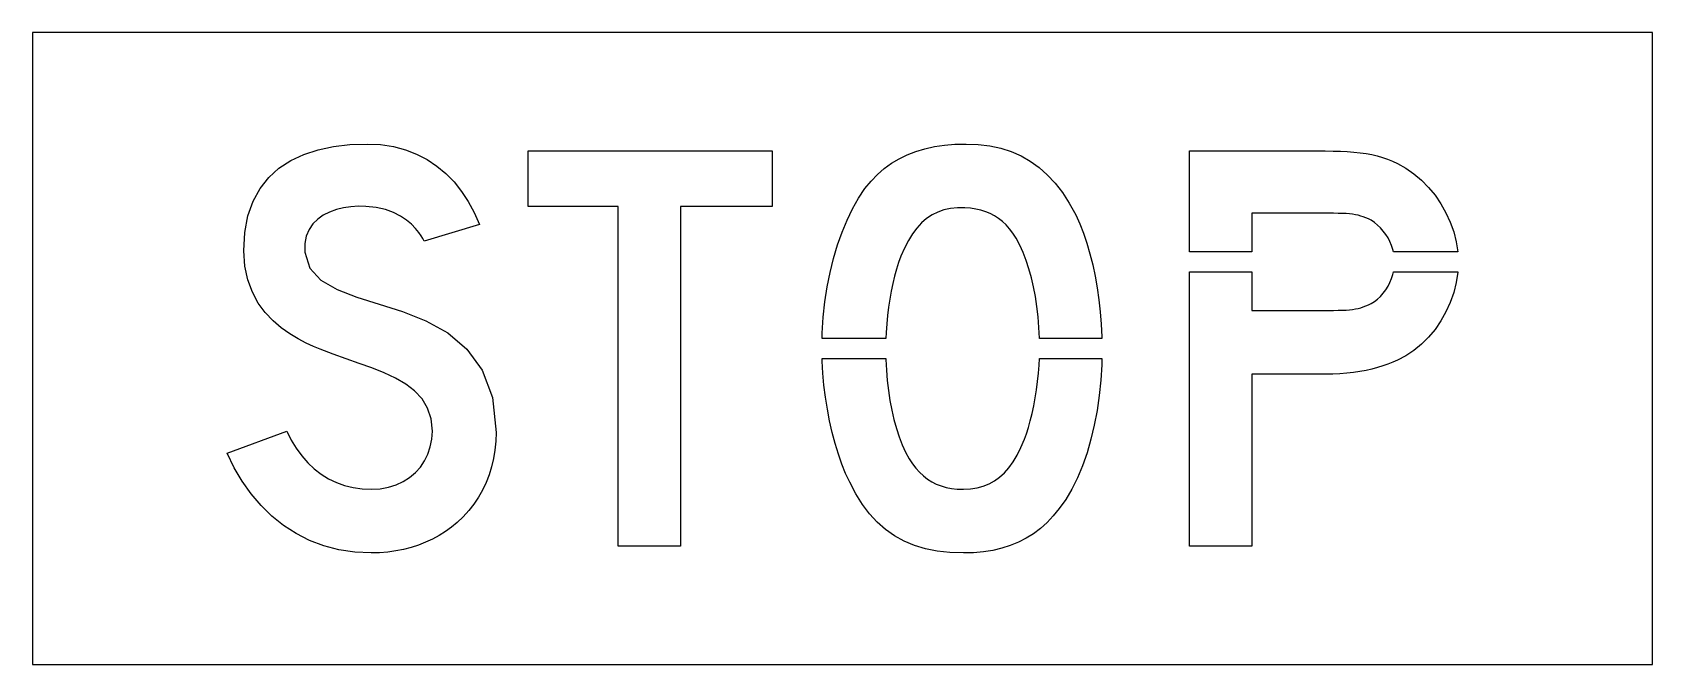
# Model space of a CAD drawing. Extents: x 0 to 41, y 0 to 16.
import ezdxf

# ---------------------------------------------------------------- set-up
doc = ezdxf.new("R2010")
doc.units = 0
doc.layers.add('CUT', color=7, linetype='Continuous')
doc.layers.add('OUTSIDE', color=1, linetype='Continuous')

msp = doc.modelspace()

# ---------------------------------------------------------------- linework, layer by layer
at = {"layer": 'CUT'}
for points in [[(11.6207, 5.005), (11.5577, 4.802), (11.4807, 4.605), (11.3907, 4.416), (11.2877, 4.235), (11.1727, 4.061), (11.0447, 3.897), (10.9047, 3.742), (10.7527, 3.596), (10.6077, 3.478), (10.4547, 3.369), (10.2937, 3.269), (10.1257, 3.178), (9.9517, 3.097), (9.7697, 3.026), (9.5827, 2.966), (9.3907, 2.916), (9.1937, 2.876), (8.9917, 2.848), (8.7857, 2.83), (8.5767, 2.825), (8.1567, 2.845), (7.7557, 2.907), (7.3757, 3.007), (7.0147, 3.144), (6.6757, 3.316), (6.3577, 3.522), (6.0617, 3.759), (5.7887, 4.025), (5.5377, 4.32), (5.3107, 4.64), (5.1067, 4.984), (4.9277, 5.351), (6.4367, 5.912), (6.5487, 5.684), (6.6757, 5.474), (6.8157, 5.282), (6.9687, 5.109), (7.1327, 4.955), (7.3097, 4.82), (7.4967, 4.705), (7.6947, 4.61), (7.9017, 4.536), (8.1187, 4.482), (8.3437, 4.45), (8.5767, 4.439), (8.7987, 4.452), (9.0077, 4.489), (9.2027, 4.55), (9.3827, 4.634), (9.5457, 4.737), (9.6907, 4.86), (9.8177, 5), (9.9237, 5.156), (10.0077, 5.327), (10.0697, 5.511), (10.1077, 5.706), (10.1207, 5.912), (10.0897, 6.223), (10.0007, 6.492), (9.8597, 6.724), (9.6727, 6.925), (9.4467, 7.098), (9.1867, 7.25), (8.8997, 7.385), (8.5927, 7.508), (8.2707, 7.624), (7.9397, 7.739), (7.6077, 7.857), (7.2787, 7.982), (7.1157, 8.052), (6.9287, 8.138), (6.7257, 8.243), (6.5137, 8.371), (6.2987, 8.523), (6.0907, 8.702), (5.8937, 8.91), (5.7167, 9.149), (5.5667, 9.423), (5.4507, 9.734), (5.3757, 10.083), (5.3487, 10.474), (5.3767, 10.94), (5.4557, 11.356), (5.5857, 11.725), (5.7607, 12.047), (5.9797, 12.326), (6.2397, 12.561), (6.5357, 12.756), (6.8667, 12.912), (7.2287, 13.03), (7.6187, 13.112), (8.0347, 13.16), (8.4717, 13.175), (8.8127, 13.159), (9.1357, 13.11), (9.4387, 13.03), (9.7237, 12.921), (9.9887, 12.783), (10.2347, 12.618), (10.4627, 12.428), (10.6707, 12.214), (10.8597, 11.976), (11.0307, 11.718), (11.1817, 11.438), (11.3137, 11.14), (9.9107, 10.719), (9.9027, 10.736), (9.8787, 10.782), (9.8377, 10.851), (9.7777, 10.939), (9.6967, 11.039), (9.5947, 11.145), (9.4687, 11.252), (9.3177, 11.353), (9.1407, 11.445), (8.9357, 11.519), (8.7017, 11.572), (8.4367, 11.596), (8.2497, 11.599), (8.0617, 11.586), (7.8747, 11.559), (7.6937, 11.515), (7.5217, 11.453), (7.3617, 11.373), (7.2197, 11.273), (7.0977, 11.152), (7.0007, 11.009), (6.9317, 10.844), (6.8947, 10.654), (6.8927, 10.439), (7.0177, 10.033), (7.3007, 9.728), (7.7087, 9.494), (8.2107, 9.303), (8.7737, 9.126), (9.3667, 8.934), (9.9557, 8.7), (10.5107, 8.393), (10.9977, 7.986), (11.3857, 7.45), (11.6427, 6.757), (11.7347, 5.877), (11.7277, 5.651), (11.7057, 5.43), (11.6707, 5.215)], [(25.4197, 9.061), (25.3817, 9.313), (25.3357, 9.557), (25.2807, 9.791), (25.2187, 10.015), (25.1487, 10.228), (25.0707, 10.428), (24.9857, 10.616), (24.8927, 10.789), (24.8117, 10.915), (24.7277, 11.027), (24.6407, 11.127), (24.5477, 11.216), (24.4507, 11.293), (24.3487, 11.36), (24.2407, 11.416), (24.1257, 11.463), (24.0047, 11.5), (23.8757, 11.529), (23.7387, 11.549), (23.5937, 11.561), (23.4067, 11.561), (23.2307, 11.544), (23.0657, 11.508), (22.9107, 11.454), (22.7657, 11.381), (22.6297, 11.289), (22.5017, 11.179), (22.3827, 11.049), (22.2717, 10.9), (22.1677, 10.731), (22.0707, 10.542), (21.9797, 10.333), (21.9207, 10.178), (21.8667, 10.011), (21.8167, 9.833), (21.7707, 9.646), (21.7307, 9.451), (21.6947, 9.25), (21.6647, 9.044), (21.6397, 8.834), (21.6197, 8.621), (21.6057, 8.408), (21.5991, 8.251), (19.9856, 8.251), (19.9887, 8.391), (20.0147, 8.791), (20.0567, 9.181), (20.1137, 9.56), (20.1867, 9.927), (20.2737, 10.281), (20.3747, 10.62), (20.4897, 10.943), (20.6167, 11.249), (20.7557, 11.537), (20.9067, 11.805), (21.0677, 12.053), (21.2217, 12.237), (21.3847, 12.404), (21.5567, 12.554), (21.7397, 12.687), (21.9337, 12.803), (22.1377, 12.904), (22.3547, 12.988), (22.5827, 13.056), (22.8247, 13.109), (23.0787, 13.146), (23.3467, 13.168), (23.6297, 13.175), (23.9367, 13.164), (24.2297, 13.128), (24.5067, 13.069), (24.7687, 12.984), (25.0177, 12.875), (25.2517, 12.741), (25.4737, 12.581), (25.6827, 12.396), (25.8797, 12.184), (26.0647, 11.945), (26.2377, 11.679), (26.4017, 11.386), (26.5027, 11.159), (26.5967, 10.917), (26.6827, 10.662), (26.7607, 10.394), (26.8307, 10.116), (26.8927, 9.829), (26.9447, 9.533), (26.9887, 9.231), (27.0227, 8.924), (27.0477, 8.612), (27.0627, 8.298), (27.0634, 8.251), (25.4848, 8.251), (25.4847, 8.261), (25.4717, 8.534), (25.4497, 8.801)], [(14.8217, 3), (14.8217, 11.596), (12.5417, 11.596), (12.5417, 13), (18.7167, 13), (18.7167, 11.596), (16.4007, 11.596), (16.4007, 3)], [(34.3047, 10.798), (34.2487, 10.888), (34.1857, 10.973), (34.1167, 11.052), (34.0407, 11.124), (33.9607, 11.189), (33.8747, 11.246), (33.8067, 11.279), (33.7417, 11.307), (33.6777, 11.332), (33.6137, 11.353), (33.5487, 11.371), (33.4807, 11.386), (33.4077, 11.398), (33.3297, 11.407), (33.2437, 11.413), (33.1487, 11.418), (33.0447, 11.42), (32.9277, 11.421), (30.8577, 11.421), (30.8577, 10.444), (29.2787, 10.444), (29.2787, 13), (32.7177, 13), (32.9137, 12.998), (33.0987, 12.994), (33.2737, 12.985), (33.4397, 12.973), (33.5977, 12.956), (33.7477, 12.934), (33.8917, 12.907), (34.0297, 12.875), (34.1627, 12.837), (34.2917, 12.793), (34.4177, 12.742), (34.5417, 12.684), (34.7567, 12.566), (34.9607, 12.424), (35.1527, 12.26), (35.3317, 12.077), (35.4957, 11.877), (35.6427, 11.662), (35.7717, 11.435), (35.8807, 11.198), (35.9677, 10.952), (36.0327, 10.702), (36.0717, 10.448), (36.0719, 10.444), (34.442, 10.444), (34.4277, 10.505), (34.3947, 10.606), (34.3537, 10.704)], [(35.4957, 8.483), (35.3317, 8.285), (35.1527, 8.106), (34.9607, 7.947), (34.7567, 7.812), (34.5417, 7.702), (34.4247, 7.651), (34.3017, 7.603), (34.1727, 7.558), (34.0377, 7.517), (33.8957, 7.48), (33.7477, 7.447), (33.5937, 7.419), (33.4317, 7.395), (33.2637, 7.376), (33.0887, 7.362), (32.9067, 7.354), (32.7177, 7.351), (30.8577, 7.351), (30.8577, 3), (29.2787, 3), (29.2787, 9.942), (30.8577, 9.942), (30.8577, 8.965), (32.9277, 8.965), (33.0447, 8.966), (33.1487, 8.968), (33.2437, 8.973), (33.3297, 8.979), (33.4077, 8.988), (33.4807, 9), (33.5487, 9.015), (33.6137, 9.032), (33.6777, 9.054), (33.7417, 9.079), (33.8067, 9.107), (33.8747, 9.14), (33.9607, 9.19), (34.0407, 9.25), (34.1167, 9.32), (34.1857, 9.398), (34.2487, 9.483), (34.3047, 9.575), (34.3537, 9.671), (34.3947, 9.772), (34.4277, 9.876), (34.4428, 9.942), (36.0723, 9.942), (36.0717, 9.93), (36.0327, 9.67), (35.9677, 9.414), (35.8807, 9.165), (35.7717, 8.925), (35.6427, 8.697)], [(26.7867, 5.702), (26.6877, 5.359), (26.5737, 5.032), (26.4457, 4.726), (26.3047, 4.441), (26.1487, 4.181), (25.9797, 3.947), (25.8347, 3.763), (25.6787, 3.596), (25.5127, 3.446), (25.3367, 3.313), (25.1507, 3.197), (24.9537, 3.096), (24.7467, 3.012), (24.5297, 2.944), (24.3027, 2.891), (24.0647, 2.854), (23.8167, 2.832), (23.5587, 2.825), (23.2187, 2.836), (22.8997, 2.872), (22.6017, 2.931), (22.3217, 3.016), (22.0607, 3.125), (21.8177, 3.259), (21.5917, 3.419), (21.3807, 3.604), (21.1857, 3.816), (21.0047, 4.055), (20.8367, 4.321), (20.6817, 4.614), (20.5797, 4.834), (20.4837, 5.073), (20.3947, 5.328), (20.3127, 5.596), (20.2387, 5.877), (20.1727, 6.167), (20.1167, 6.464), (20.0687, 6.766), (20.0307, 7.071), (20.0027, 7.377), (19.9857, 7.682), (19.9843, 7.749), (21.5981, 7.749), (21.5987, 7.719), (21.6117, 7.455), (21.6327, 7.194), (21.6627, 6.936), (21.7017, 6.684), (21.7477, 6.439), (21.8017, 6.202), (21.8647, 5.976), (21.9347, 5.762), (22.0127, 5.562), (22.0977, 5.378), (22.1907, 5.211), (22.2717, 5.085), (22.3577, 4.971), (22.4487, 4.868), (22.5457, 4.776), (22.6477, 4.696), (22.7567, 4.627), (22.8717, 4.569), (22.9937, 4.522), (23.1237, 4.485), (23.2607, 4.459), (23.4057, 4.444), (23.5587, 4.439), (23.7377, 4.447), (23.9047, 4.471), (24.0617, 4.513), (24.2087, 4.571), (24.3467, 4.647), (24.4757, 4.741), (24.5967, 4.853), (24.7107, 4.984), (24.8177, 5.134), (24.9177, 5.304), (25.0127, 5.493), (25.1027, 5.702), (25.1547, 5.842), (25.2047, 6), (25.2517, 6.172), (25.2967, 6.355), (25.3377, 6.549), (25.3747, 6.75), (25.4077, 6.956), (25.4357, 7.165), (25.4587, 7.374), (25.4747, 7.582), (25.4837, 7.749), (27.0629, 7.749), (27.0597, 7.588), (27.0357, 7.196), (26.9967, 6.809), (26.9417, 6.429), (26.8717, 6.06)]]:
    msp.add_lwpolyline(points, close=True, dxfattribs=at)
at = {"layer": 'OUTSIDE'}
msp.add_lwpolyline([(0, 0), (41, 0), (41, 16), (0, 16)], close=True, dxfattribs=at)

doc.saveas('drawing.dxf')
